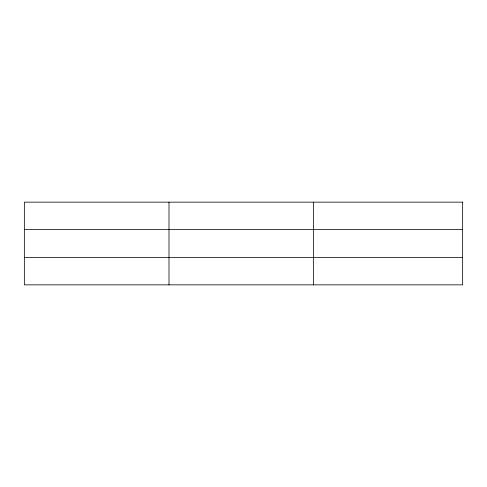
<?xml version="1.0" encoding="UTF-8"?>
<svg xmlns="http://www.w3.org/2000/svg" width="487" height="487" viewBox="0 0 487 487"><rect width="100%" height="100%" fill="white"/><g stroke="black" fill="none" stroke-linecap="round" stroke-linejoin="round"><path stroke-width="0.73" d="M168.989 284.846L168.989 202.154M313.628 284.846L313.628 202.154M24.35 229.444L462.65 229.444M24.35 257.556L462.65 257.556M462.65 202.154L462.65 284.846L24.35 284.846L24.35 202.154L462.65 202.154"/></g></svg>
